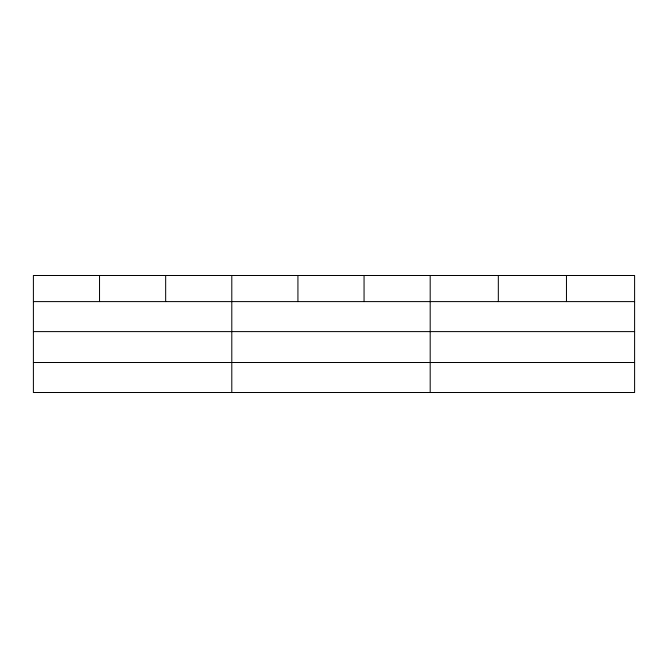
<?xml version="1.0" encoding="UTF-8"?>
<svg xmlns="http://www.w3.org/2000/svg" width="668" height="668" viewBox="0 0 668 668"><rect width="100%" height="100%" fill="white"/><g stroke="black" fill="none" stroke-linecap="round" stroke-linejoin="round"><path stroke-width="1" d="M634.6 331.604L634.6 275.492L33.4 275.492L33.4 392.508L634.6 392.508L634.6 331.604L33.4 331.604M33.4 301.602L634.6 301.602M33.4 362.507L634.6 362.507M566.464 275.492L566.464 301.602M498.328 275.492L498.328 301.602M430.192 275.492L430.192 392.508M364.06 275.492L364.06 301.602M297.928 275.492L297.928 301.602M231.796 275.492L231.796 392.508M165.664 275.492L165.664 301.602M99.532 275.492L99.532 301.602"/></g></svg>
